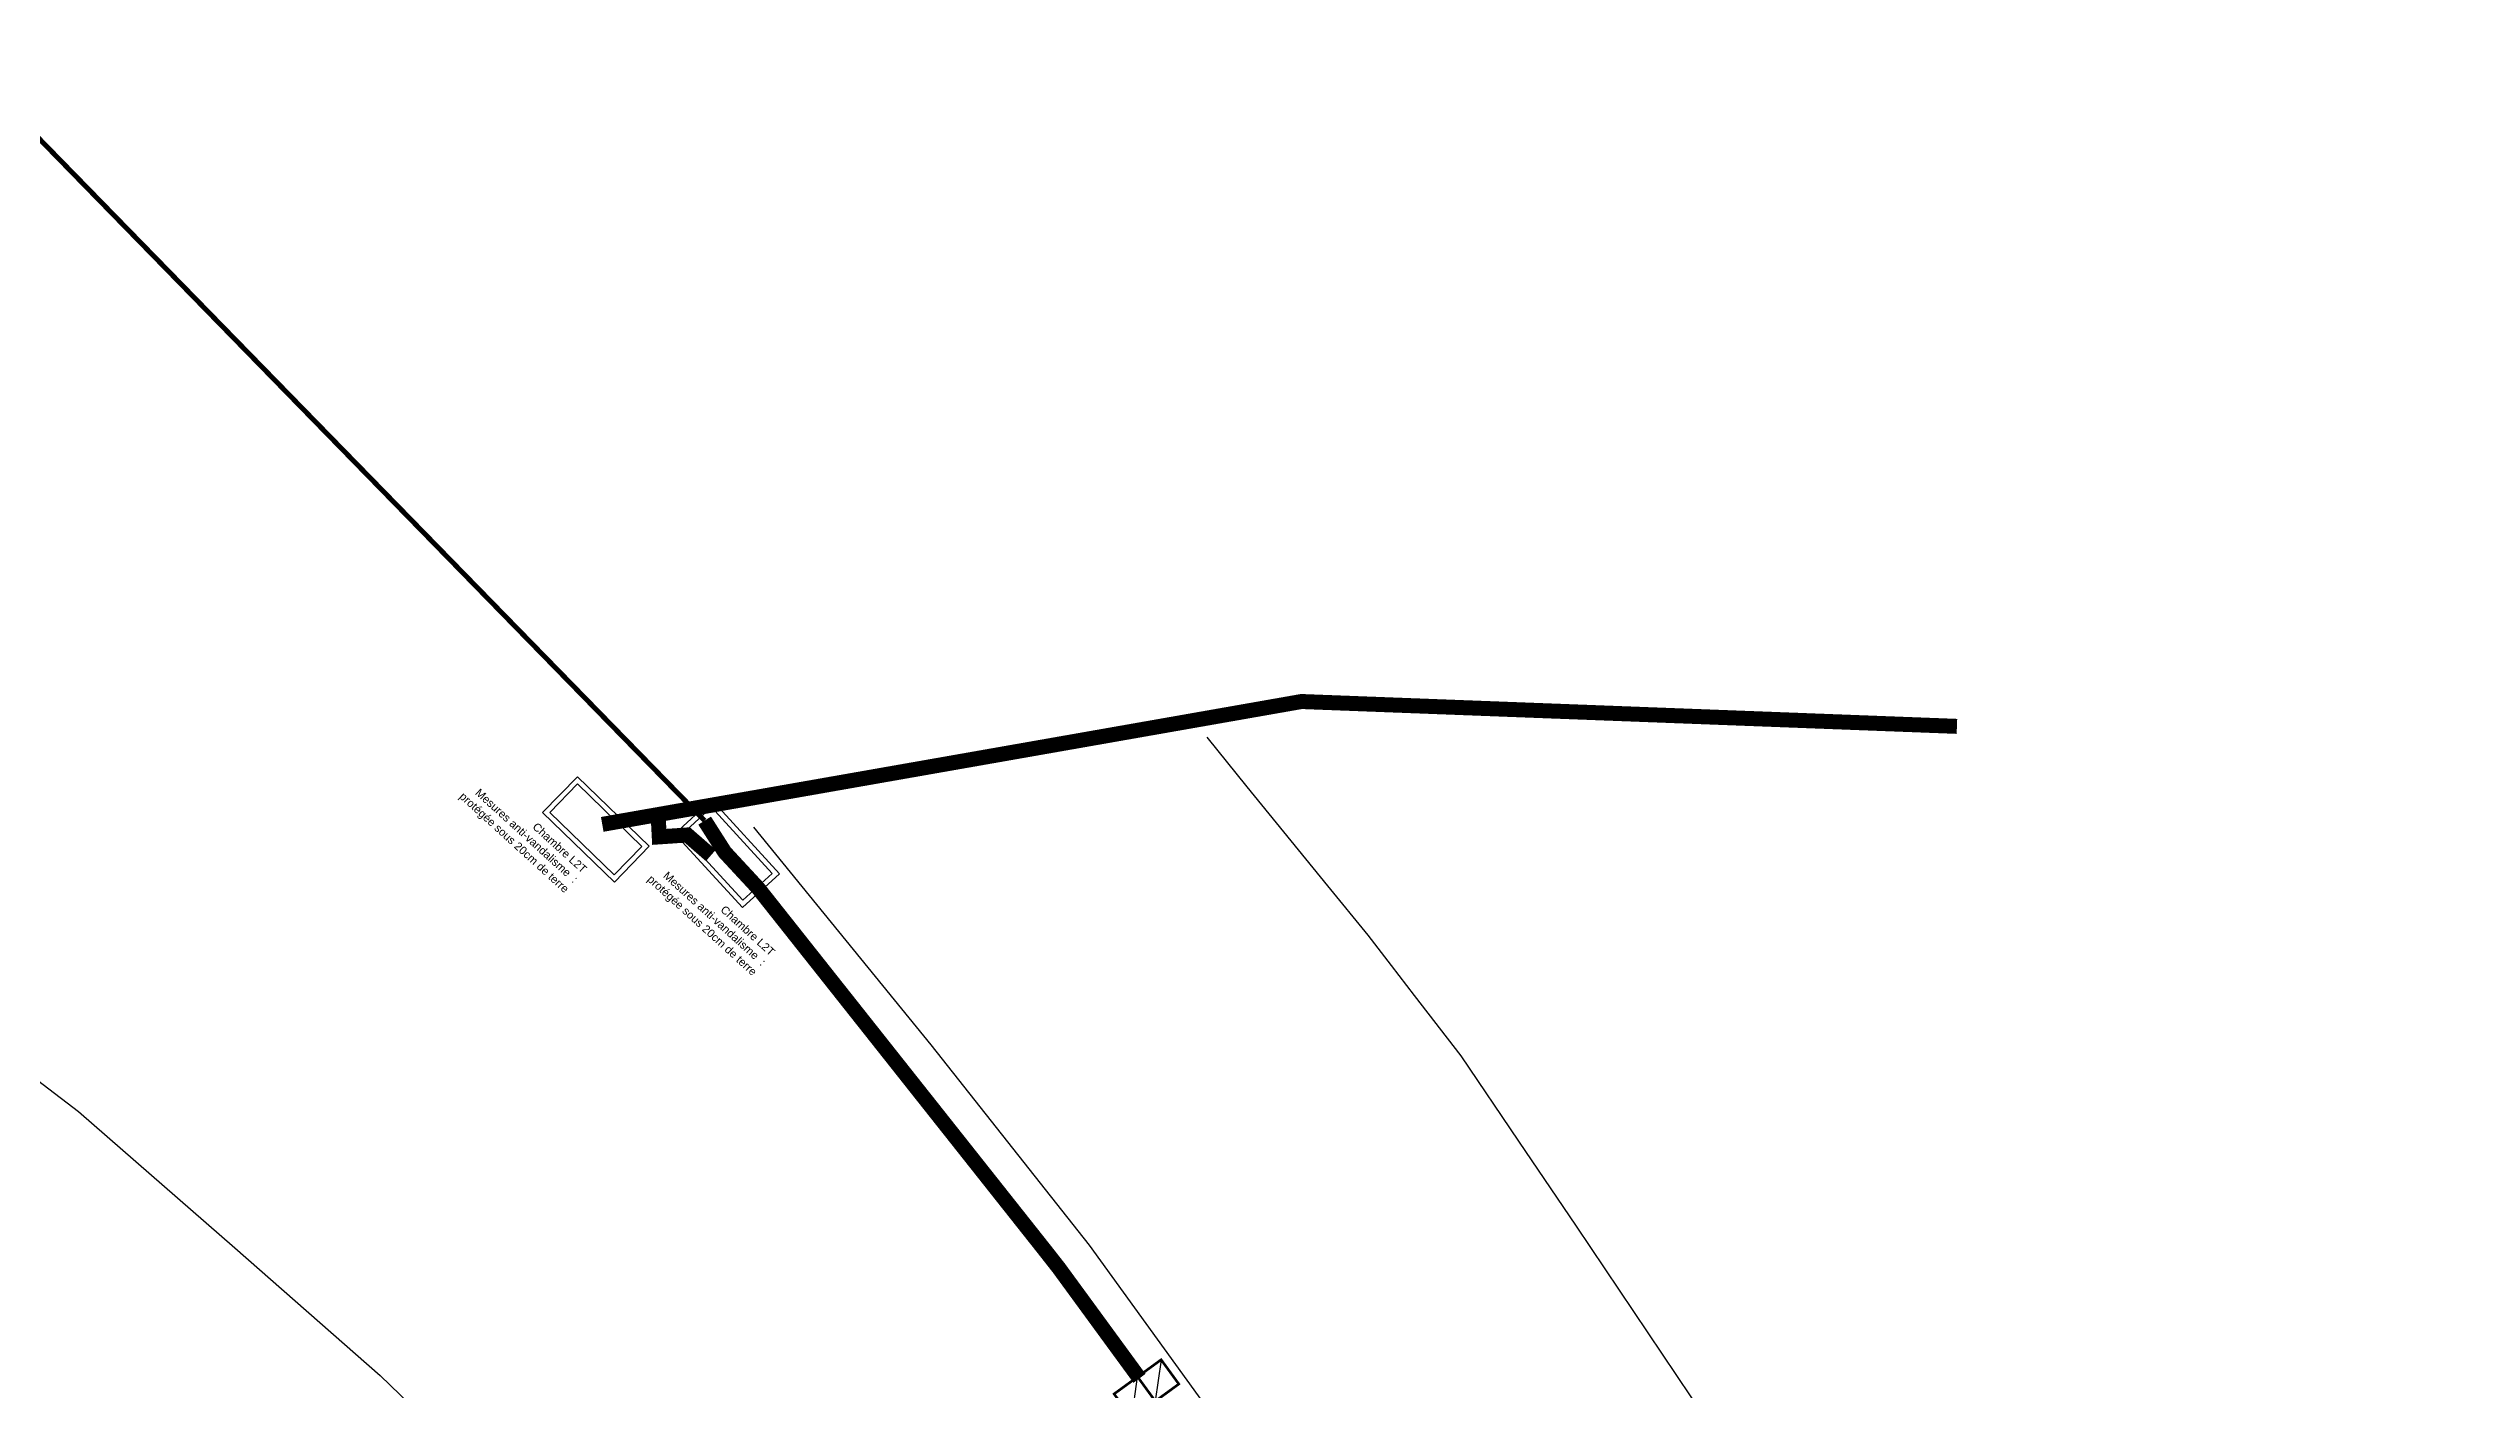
# Model space of a CAD drawing. Extents: x 599509 to 599717, y 117117 to 117381.
# Drawn here: x 599658.3 to 599706.55, y 117264.8 to 117291.63 of the extents above; entities that cross this region are included whole.
import ezdxf

# ---------------------------------------------------------------- set-up
doc = ezdxf.new("R2010")
doc.units = 0
for name, pattern in [('CACHE', [0.375, 0.25, -0.125]), ('CHEMINEMENT', [23, 12, -2, 1, -2, 1, -2, 1, -2]), ('S_H__LIGNE_CONTINUE', [0])]:
    doc.linetypes.add(name, pattern=pattern)
for name, color, linetype in [('_SDEL_CDC a poser', 5, 'Continuous'), ('_SDEL_Chambre existante', 251, 'Continuous'), ('_SDEL_Chambre-Tampon a poser', 20, 'Continuous'), ('_SDEL_Fourreaux existants', 7, 'Continuous'), ('_SDEL_GLISSIERES Securites', 6, 'Continuous'), ('Fond_de_plan', 253, 'Continuous')]:
    doc.layers.add(name, color=color, linetype=linetype)
doc.styles.get("Standard").update_dxf_attribs({"font": 'arial.ttf'})
doc.linetypes.add('GBA', pattern='A,12.7,-5.08,["GBA",Standard,S=2.54,R=0,X=-2.54,Y=-1.27],-6.35', length=24.13)
doc.linetypes.add('Gs4', pattern='A,12.7,-5.08,["Gs4",Standard,S=2.54,R=0,X=-2.54,Y=-1.27],-5.08', length=22.86)

# ---------------------------------------------------------------- blocks, each defined once
blk = doc.blocks.new('A$C726C0802')
at = {"layer": 'Fond_de_plan', "color": 8, "linetype": 'S_H__LIGNE_CONTINUE'}
for p, q in [((0.05, 0.193), (1.257, 1.294)), ((2.391, 1.222), (1.183, 0.121))]:
    blk.add_line(p, q, dxfattribs=at)
at = {"layer": 'Fond_de_plan', "color": 8, "linetype": 'S_H__LIGNE_CONTINUE', "const_width": 0.1}
blk.add_lwpolyline([(0.05, 0.193), (2.316, 0.05), (2.391, 1.222), (0.124, 1.366)], close=True, dxfattribs=at)
blk.add_lwpolyline([(1.183, 0.121), (1.257, 1.294)], dxfattribs=at)
blk = doc.blocks.new('L2T')
for points in [[(-1, 0), (1, 0), (1, 1), (-1, 1)], [(-0.897, 0.103), (0.897, 0.103), (0.897, 0.897), (-0.897, 0.897)]]:
    blk.add_lwpolyline(points, close=True)

msp = doc.modelspace()

# ---------------------------------------------------------------- linework, layer by layer
at = {"layer": '_SDEL_CDC a poser', "linetype": 'CACHE', "ltscale": 8, "const_width": 0.3}
for points in [[(599669.377, 117276.11), (599683.356, 117278.567), (599696.461, 117278.07)], [(599670.494, 117276.298), (599670.517, 117275.86), (599671.077, 117275.898), (599671.548, 117275.488)]]:
    msp.add_lwpolyline(points, dxfattribs=at)
at = {"layer": '_SDEL_Fourreaux existants', "color": 251, "linetype": 'CHEMINEMENT', "ltscale": 0.2, "const_width": 0.1}
msp.add_lwpolyline([(599671.424, 117276.185), (599657.773, 117290.178), (599652.984, 117293.717), (599647.9, 117296.413), (599644.708, 117298.683)], dxfattribs=at)
at = {"layer": '_SDEL_Fourreaux existants', "color": 0, "linetype": 'CHEMINEMENT', "ltscale": 0.2, "const_width": 0.3}
msp.add_lwpolyline([(599680.119, 117265.031), (599680.104, 117265.051), (599678.506, 117267.238), (599678.226, 117267.595), (599675.354, 117271.222), (599672.493, 117274.835), (599671.825, 117275.556), (599671.424, 117276.185)], dxfattribs=at)
at = {"layer": '_SDEL_GLISSIERES Securites', "color": 251, "linetype": 'GBA', "ltscale": 1.2}
for points in [[(599706.553, 117229.599), (599705.472, 117233.77), (599704.773, 117236.379), (599704.313, 117237.692), (599703.162, 117241.079), (599701.919, 117244.309), (599700.51, 117247.634), (599699.545, 117249.843), (599697.883, 117253.086), (599696.267, 117256.144), (599694.733, 117258.729), (599692.12, 117263.134), (599691.151, 117264.664), (599688.852, 117268.072), (599687.704, 117269.774), (599686.551, 117271.482), (599685.618, 117272.69), (599685.154, 117273.29), (599684.689, 117273.893), (599683.882, 117274.884), (599682.273, 117276.862), (599681.469, 117277.851)], [(599672.4, 117276.057), (599675.945, 117271.702), (599679.113, 117267.698), (599681.968, 117263.74), (599684.039, 117260.76), (599686.125, 117257.419), (599688.752, 117253.088), (599690.684, 117249.466), (599694.019, 117242.32), (599696.23, 117236.749), (599698.008, 117230.746), (599699.618, 117224.287), (599700.409, 117220.402), (599701.046, 117216.347), (599701.602, 117212.332), (599701.988, 117209.406), (599702.263, 117206.039), (599702.602, 117201.012), (599702.643, 117197.713), (599702.585, 117193.287), (599702.451, 117190.293), (599702.18, 117184.7), (599701.894, 117182.194), (599701.203, 117177.833)]]:
    msp.add_lwpolyline(points, dxfattribs=at)
at = {"layer": '_SDEL_GLISSIERES Securites', "color": 251, "linetype": 'Gs4', "ltscale": 0.8}
msp.add_lwpolyline([(599654.636, 117273.625), (599658.907, 117270.371), (599662.028, 117267.643), (599664.94, 117265.088), (599666.941, 117263.15), (599668.942, 117261.211), (599671.141, 117258.945), (599673.804, 117255.935), (599676.468, 117252.925), (599678.408, 117250.436), (599680.158, 117247.961), (599681.822, 117245.286), (599683.485, 117242.61), (599684.648, 117240.587), (599686.326, 117237.468), (599688.004, 117234.349), (599689.311, 117231.631)], dxfattribs=at)

# ---------------------------------------------------------------- block references
at = {"layer": '_SDEL_Chambre existante', "xscale": 0.5119999999999768, "yscale": 0.5119999999999768, "zscale": 0.5119999999999768, "rotation": 39.68248526430195}
msp.add_blockref('A$C726C0802', (599680.008, 117264.141), dxfattribs=at)
at = {"layer": '_SDEL_Chambre-Tampon a poser'}
for p, rotation in [((599668.901, 117275.65), 315.8649187160283), ((599671.506, 117275.186), 312.4406569255782)]:
    msp.add_blockref('L2T', p, dxfattribs=dict(at, rotation=rotation))

# ---------------------------------------------------------------- texts
at = {"layer": '_SDEL_Chambre-Tampon a poser', "char_height": 0.16, "width": 5.9235, "attachment_point": 3, "rotation": 317.7263}
for insert in [(599669.088, 117275.241), (599672.846, 117273.584)]:
    msp.add_mtext('Chambre L2T^JMesures anti-vandalisme  :^Jprotégée sous 20cm de terre', dxfattribs=dict(at, insert=insert))

doc.saveas('drawing.dxf')
